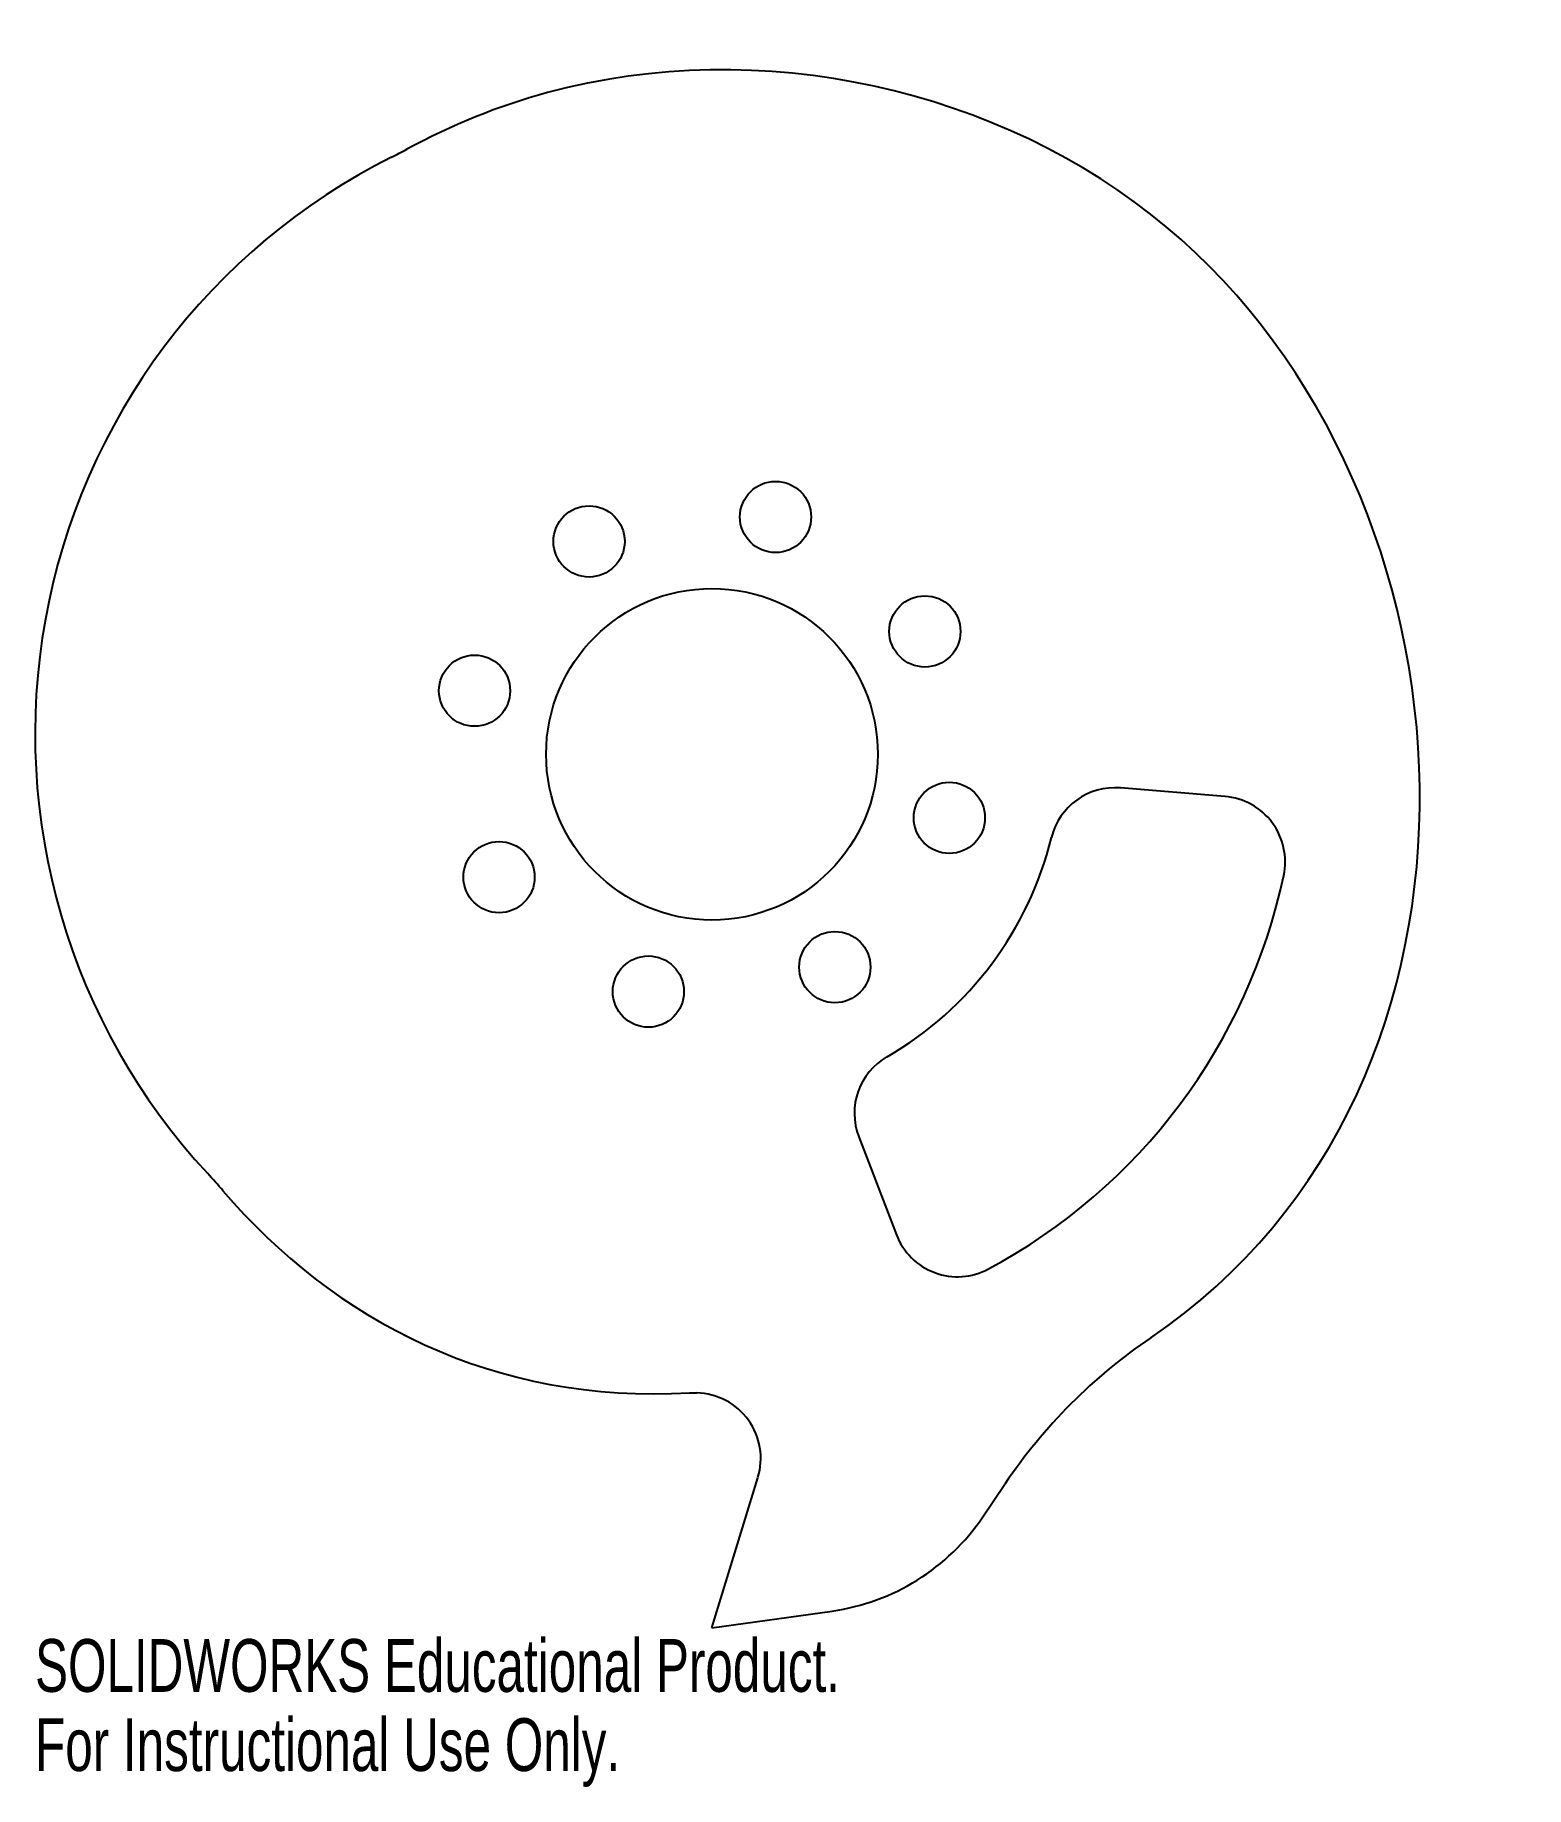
# Model space of a CAD drawing. Header units: millimetres. Extents: x -62 to 75, y -95 to 66.
import ezdxf

# ---------------------------------------------------------------- set-up
doc = ezdxf.new("R2010")
doc.units = ezdxf.units.MM
doc.styles.add('SLDTEXTSTYLE0', font='TXT', dxfattribs={"width": 0.7})

msp = doc.modelspace()

# ---------------------------------------------------------------- linework, layer by layer
at = {"color": 7, "linetype": 'Continuous', "lineweight": 25}
for p, q in [((46.96, -3.87), (37.4, -3.08)), ((13.44, -35.03), (16.88, -43.99)), ((0, -80), (4.21, -66.24)), ((24.78, -69.83), (26.82, -66.82)), ((0, -80), (10.99, -78.46))]:
    msp.add_line(p, q, dxfattribs=at)
for centre, radius in [((5.82, 21.73), 3.26), ((-11.25, 19.49), 3.26), ((0, 0), 15.18), ((19.49, 11.25), 3.26), ((-21.73, 5.82), 3.26), ((21.73, -5.82), 3.26), ((-19.49, -11.25), 3.26), ((11.25, -19.49), 3.26), ((-5.82, -21.73), 3.26)]:
    msp.add_circle(centre, radius, dxfattribs=at)
for centre, radius, start, end in [((-2.86, 1.84), 59.1, 116.6003, 222.8906), ((-51.71, 99.39), 50, 296.6003, 298.4132), ((36.9, -9.06), 6, 85.2918, 166.2071), ((46.47, -9.85), 6, 348.0351, 85.2918), ((0, 0), 32, 300.0766, 346.2071), ((0, 0), 53.5, 298.2486, 348.0351), ((19.04, -32.88), 6, 120.0766, 200.9918), ((-82.79, -72.42), 50, 40.469, 42.8906), ((22.48, -41.84), 6, 200.9918, 298.2486), ((68.27, -94.78), 50, 124.2004, 146), ((0, 0), 58.5, 268, 268.641), ((-1.53, -64.48), 6, 343, 88.641), ((8.2, -58.65), 20, 278, 326)]:
    msp.add_arc(centre, radius, start, end, dxfattribs=at)
msp.add_open_spline([(40.17, -53.43), (74.51, -30.09), (69.2, 51.52), (-0.76, 66.98), (-23.84, 57.62), (-27.92, 55.41)], degree=3, knots=[0.0209316, 0.0209316, 0.0209316, 0.0209316, 0.3473236, 0.515737, 0.5545176, 0.5545176, 0.5545176, 0.5545176], dxfattribs=at)
msp.add_open_spline([(-44.76, -39.96), (-34.61, -51.85), (-19.93, -59.54), (-2.04, -58.46)], degree=3, dxfattribs=at)

# ---------------------------------------------------------------- texts
at = {"color": 7, "linetype": 'Continuous', "char_height": 4.8336, "attachment_point": 1, "style": 'SLDTEXTSTYLE0'}
for s, insert in [('SOLIDWORKS Educational Product.', (-61.96, -81.02)), ('For Instructional Use Only.', (-61.96, -88.27))]:
    msp.add_mtext(s, dxfattribs=dict(at, insert=insert))

doc.saveas('drawing.dxf')
